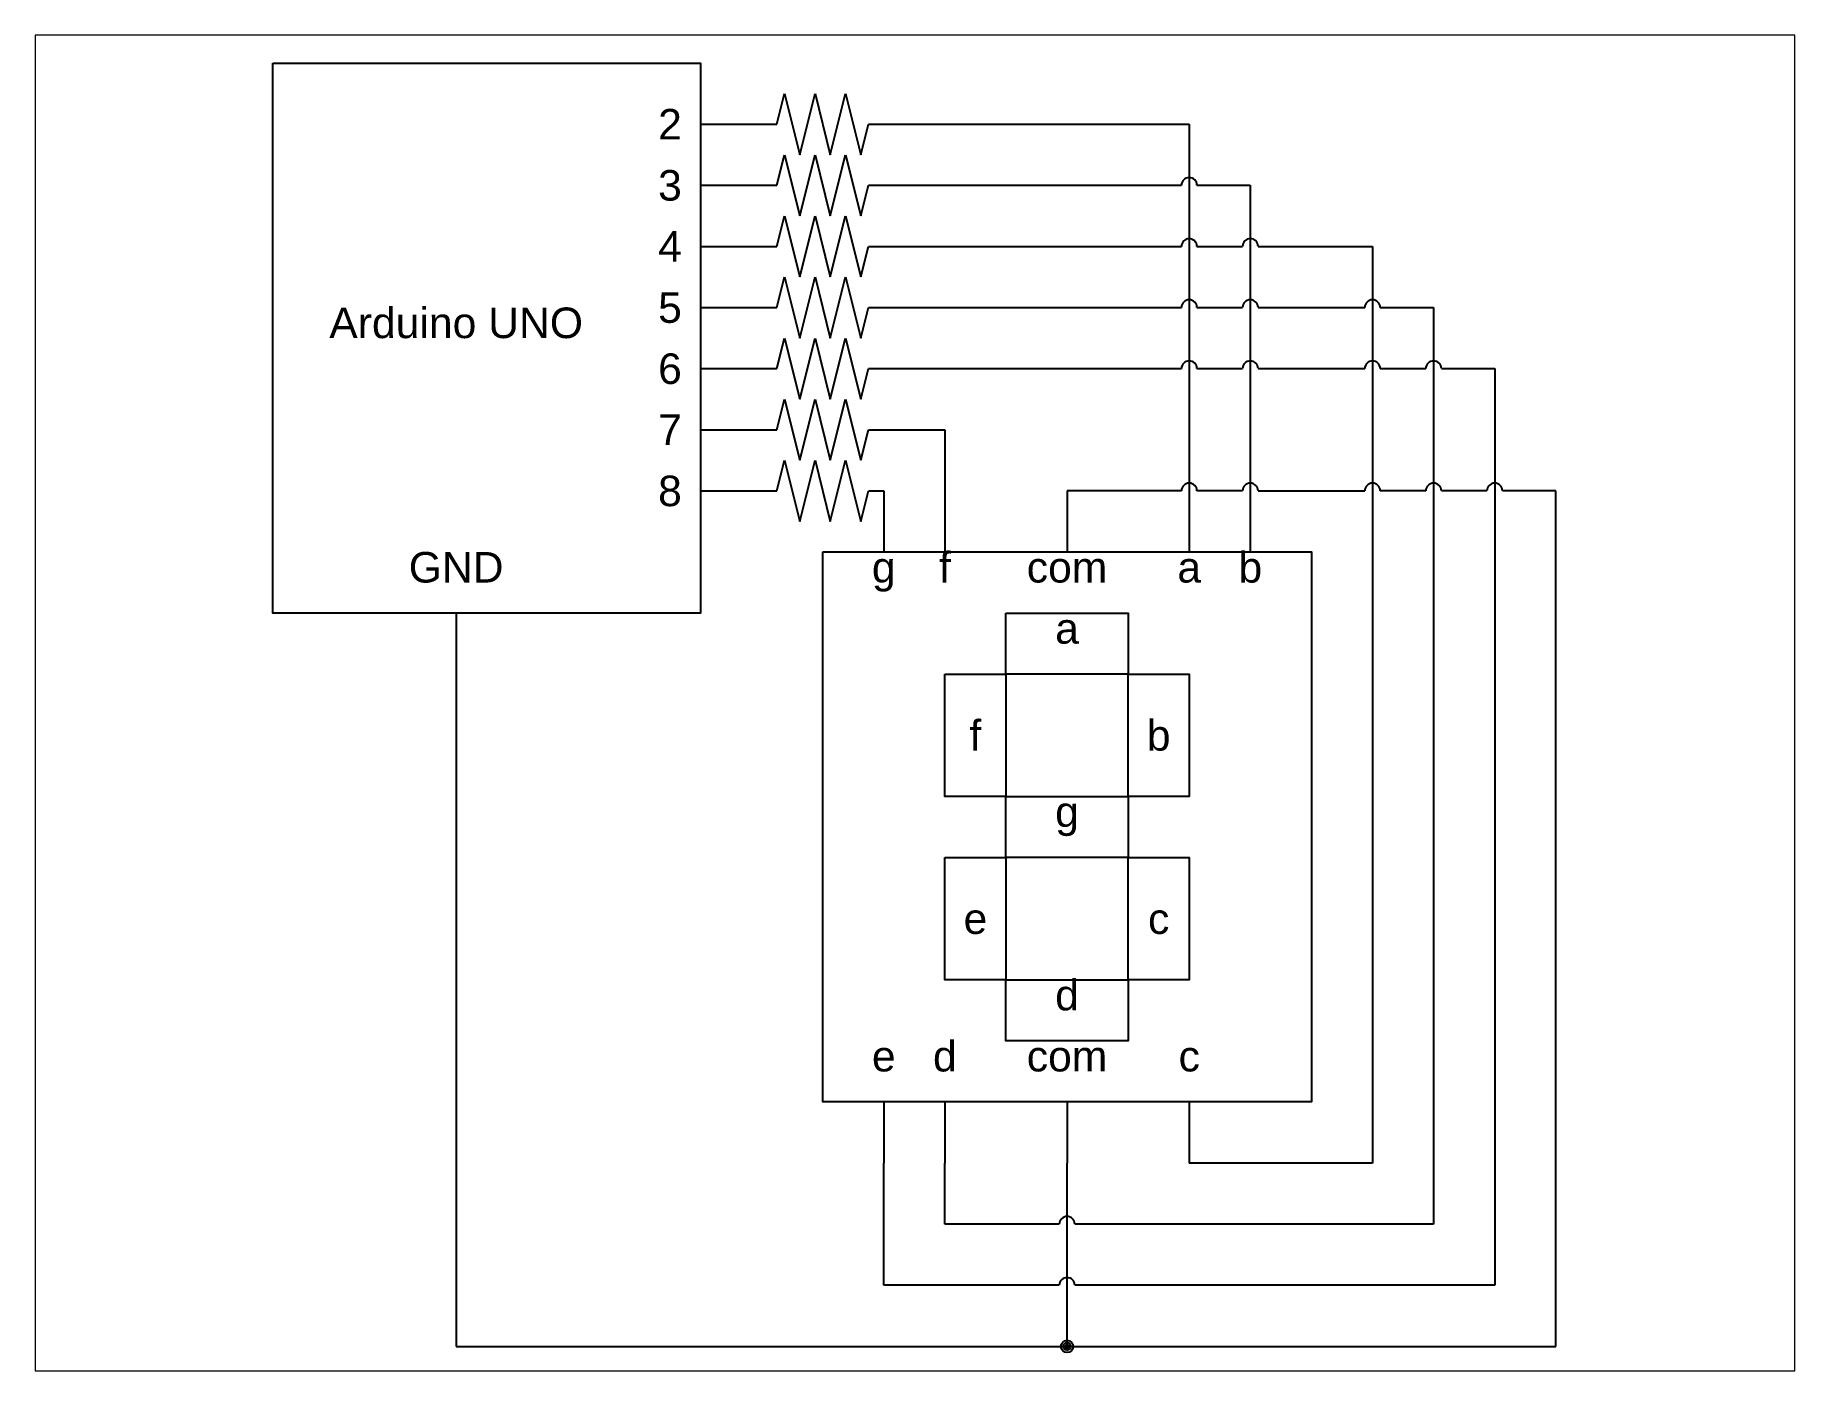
# Paper-space layout 'Layout1' of a CAD drawing. Header units: millimetres. Extents: x 0 to 257, y 0 to 195.
# The model-space entities are those that its viewports show. They can reach past a viewport. Long polylines and large blocks are cut down to what shows.
import ezdxf

# ---------------------------------------------------------------- set-up
doc = ezdxf.new("R2010")
doc.units = ezdxf.units.MM
doc.layers.add('SYMS', color=7, linetype='Continuous')
doc.styles.get("Standard").update_dxf_attribs({"font": 'arial.ttf'})

# ---------------------------------------------------------------- blocks, each defined once
blk = doc.blocks.new('WDDOT')
for radius in [0.03, 0.0187, 0.00929]:
    blk.add_circle((0, 0), radius)

msp = doc.modelspace()

# ---------------------------------------------------------------- linework, layer by layer
for p, q in [((132.5, 250), (133.75, 255)), ((133.75, 255), (136.25, 245)), ((136.25, 245), (138.75, 255)), ((138.75, 255), (141.25, 245)), ((141.25, 245), (143.75, 255)), ((143.75, 255), (146.25, 245)), ((120, 250), (130, 250)), ((130, 250), (132.5, 250)), ((146.25, 245), (147.5, 250)), ((147.5, 250), (200, 250)), ((200, 250), (200, 190)), ((132.5, 240), (133.75, 245)), ((133.75, 245), (136.25, 235)), ((136.25, 235), (138.75, 245)), ((138.75, 245), (141.25, 235)), ((141.25, 235), (143.75, 245)), ((143.75, 245), (146.25, 235)), ((120, 240), (130, 240)), ((130, 240), (132.5, 240)), ((146.25, 235), (147.5, 240)), ((147.5, 240), (198.73, 240)), ((201.27, 240), (210, 240)), ((210, 240), (210, 190)), ((132.5, 230), (133.75, 235)), ((133.75, 235), (136.25, 225)), ((136.25, 225), (138.75, 235)), ((138.75, 235), (141.25, 225)), ((141.25, 225), (143.75, 235)), ((143.75, 235), (146.25, 225)), ((120, 230), (130, 230)), ((130, 230), (132.5, 230)), ((146.25, 225), (147.5, 230)), ((147.5, 230), (198.73, 230)), ((201.27, 230), (208.73, 230)), ((211.27, 230), (230, 230)), ((230, 230), (230, 80)), ((132.5, 220), (133.75, 225)), ((133.75, 225), (136.25, 215)), ((136.25, 215), (138.75, 225)), ((138.75, 225), (141.25, 215)), ((141.25, 215), (143.75, 225)), ((143.75, 225), (146.25, 215)), ((120, 220), (130, 220)), ((130, 220), (132.5, 220)), ((146.25, 215), (147.5, 220)), ((147.5, 220), (198.73, 220)), ((201.27, 220), (208.73, 220)), ((211.27, 220), (228.73, 220)), ((231.27, 220), (240, 220)), ((240, 220), (240, 70)), ((132.5, 210), (133.75, 215)), ((133.75, 215), (136.25, 205)), ((136.25, 205), (138.75, 215)), ((138.75, 215), (141.25, 205)), ((141.25, 205), (143.75, 215)), ((143.75, 215), (146.25, 205)), ((120, 210), (130, 210)), ((130, 210), (132.5, 210)), ((146.25, 205), (147.5, 210)), ((147.5, 210), (198.73, 210)), ((201.27, 210), (208.73, 210)), ((211.27, 210), (228.73, 210)), ((231.27, 210), (238.73, 210)), ((241.27, 210), (250, 210)), ((250, 210), (250, 60)), ((132.5, 200), (133.75, 205)), ((133.75, 205), (136.25, 195)), ((136.25, 195), (138.75, 205)), ((138.75, 205), (141.25, 195)), ((141.25, 195), (143.75, 205)), ((143.75, 205), (146.25, 195)), ((120, 200), (130, 200)), ((130, 200), (132.5, 200)), ((146.25, 195), (147.5, 200)), ((147.5, 200), (160, 200)), ((160, 200), (160, 190)), ((132.5, 190), (133.75, 195)), ((133.75, 195), (136.25, 185)), ((136.25, 185), (138.75, 195)), ((138.75, 195), (141.25, 185)), ((141.25, 185), (143.75, 195)), ((143.75, 195), (146.25, 185)), ((120, 190), (130, 190)), ((130, 190), (132.5, 190)), ((146.25, 185), (147.5, 190)), ((147.5, 190), (150, 190)), ((150, 190), (150, 180)), ((160, 190), (160, 180)), ((180, 190), (180, 180)), ((198.73, 190), (180, 190)), ((200, 190), (200, 180)), ((208.73, 190), (201.27, 190)), ((210, 190), (210, 180)), ((238.73, 190), (231.27, 190)), ((248.73, 190), (241.27, 190)), ((260, 190), (251.27, 190)), ((260, 50), (260, 190)), ((80, 170), (80, 160)), ((80, 160), (80, 50)), ((150, 90), (150, 80)), ((160, 90), (160, 80)), ((180, 90), (180, 80)), ((200, 90), (200, 80)), ((150, 60), (150, 80)), ((160, 70), (160, 80)), ((180, 50), (180, 80)), ((230, 80), (200, 80)), ((178.73, 70), (160, 70)), ((240, 70), (181.27, 70)), ((178.73, 60), (150, 60)), ((250, 60), (181.27, 60)), ((80, 50), (180, 50)), ((180, 50), (260, 50))]:
    msp.add_line(p, q)
for points in [[(50, 260), (120, 260), (120, 170), (50, 170)], [(140, 180), (220, 180), (220, 90), (140, 90)], [(170, 170), (190, 170), (190, 160), (170, 160)], [(160, 160), (170, 160), (170, 140), (160, 140)], [(190, 160), (200, 160), (200, 140), (190, 140)], [(170, 140), (190, 140), (190, 130), (170, 130)], [(160, 130), (170, 130), (170, 110), (160, 110)], [(190, 130), (200, 130), (200, 110), (190, 110)], [(170, 110), (190, 110), (190, 100), (170, 100)]]:
    msp.add_lwpolyline(points, close=True)
msp.add_lwpolyline([(211.27, 190), (228.73, 190)])
for centre in [(200, 240), (200, 230), (210, 230), (200, 220), (210, 220), (230, 220), (200, 210), (210, 210), (230, 210), (240, 210), (200, 190), (210, 190), (230, 190), (240, 190), (250, 190), (180, 70), (180, 60)]:
    msp.add_arc(centre, 1.27, 0, 180)

# ---------------------------------------------------------------- block references
at = {"layer": 'SYMS', "xscale": 33.33333333333207, "yscale": 33.33333333333207, "zscale": 33.33333333333207}
msp.add_blockref('WDDOT', (180, 50), dxfattribs=at)

# ---------------------------------------------------------------- texts
at = {"char_height": 5, "attachment_point": 1}
for s, width, insert in [('\\pxqc;2', 10, (110, 252.5)), ('\\pxqc;3', 10, (110, 242.5)), ('\\pxqc;4', 10, (110, 232.5)), ('\\pxqc;5', 10, (110, 222.5)), ('\\pxqc;Arduino UNO', 50, (55, 220)), ('\\pxqc;6', 10, (110, 212.5)), ('\\pxqc;7', 10, (110, 202.5)), ('\\pxqc;8', 10, (110, 192.5)), ('\\pxqc;GND', 50, (55, 180)), ('\\pxqc;g', 10, (145, 180)), ('\\pxqc;f', 10, (155, 180)), ('\\pxqc;com', 10, (175, 180)), ('\\pxqc;a', 10, (195, 180)), ('\\pxqc;b', 10, (205, 180)), ('\\pxqc;a', 10, (175, 170)), ('\\pxqc;f', 10, (160, 152.5)), ('\\pxqc;b', 10, (190, 152.5)), ('\\pxqc;g', 10, (175, 140)), ('\\pxqc;e', 10, (160, 122.5)), ('\\pxqc;c', 10, (190, 122.5)), ('\\pxqc;d', 10, (175, 110)), ('\\pxqc;e', 10, (145, 100)), ('\\pxqc;d', 10, (155, 100)), ('\\pxqc;com', 10, (175, 100)), ('\\pxqc;c', 10, (195, 100))]:
    msp.add_mtext_dynamic_manual_height_columns(s, width=width, gutter_width=12.5, heights=[0], dxfattribs=dict(at, insert=insert))

psp = doc.layouts.get("Layout1")

# ---------------------------------------------------------------- viewports
at = {"layer": '0'}
psp.add_viewport(center=(128.5, 97.5), size=(257, 195), view_center_point=(155.11, 155.29), view_height=218.5521, dxfattribs=at)

doc.saveas('drawing.dxf')
